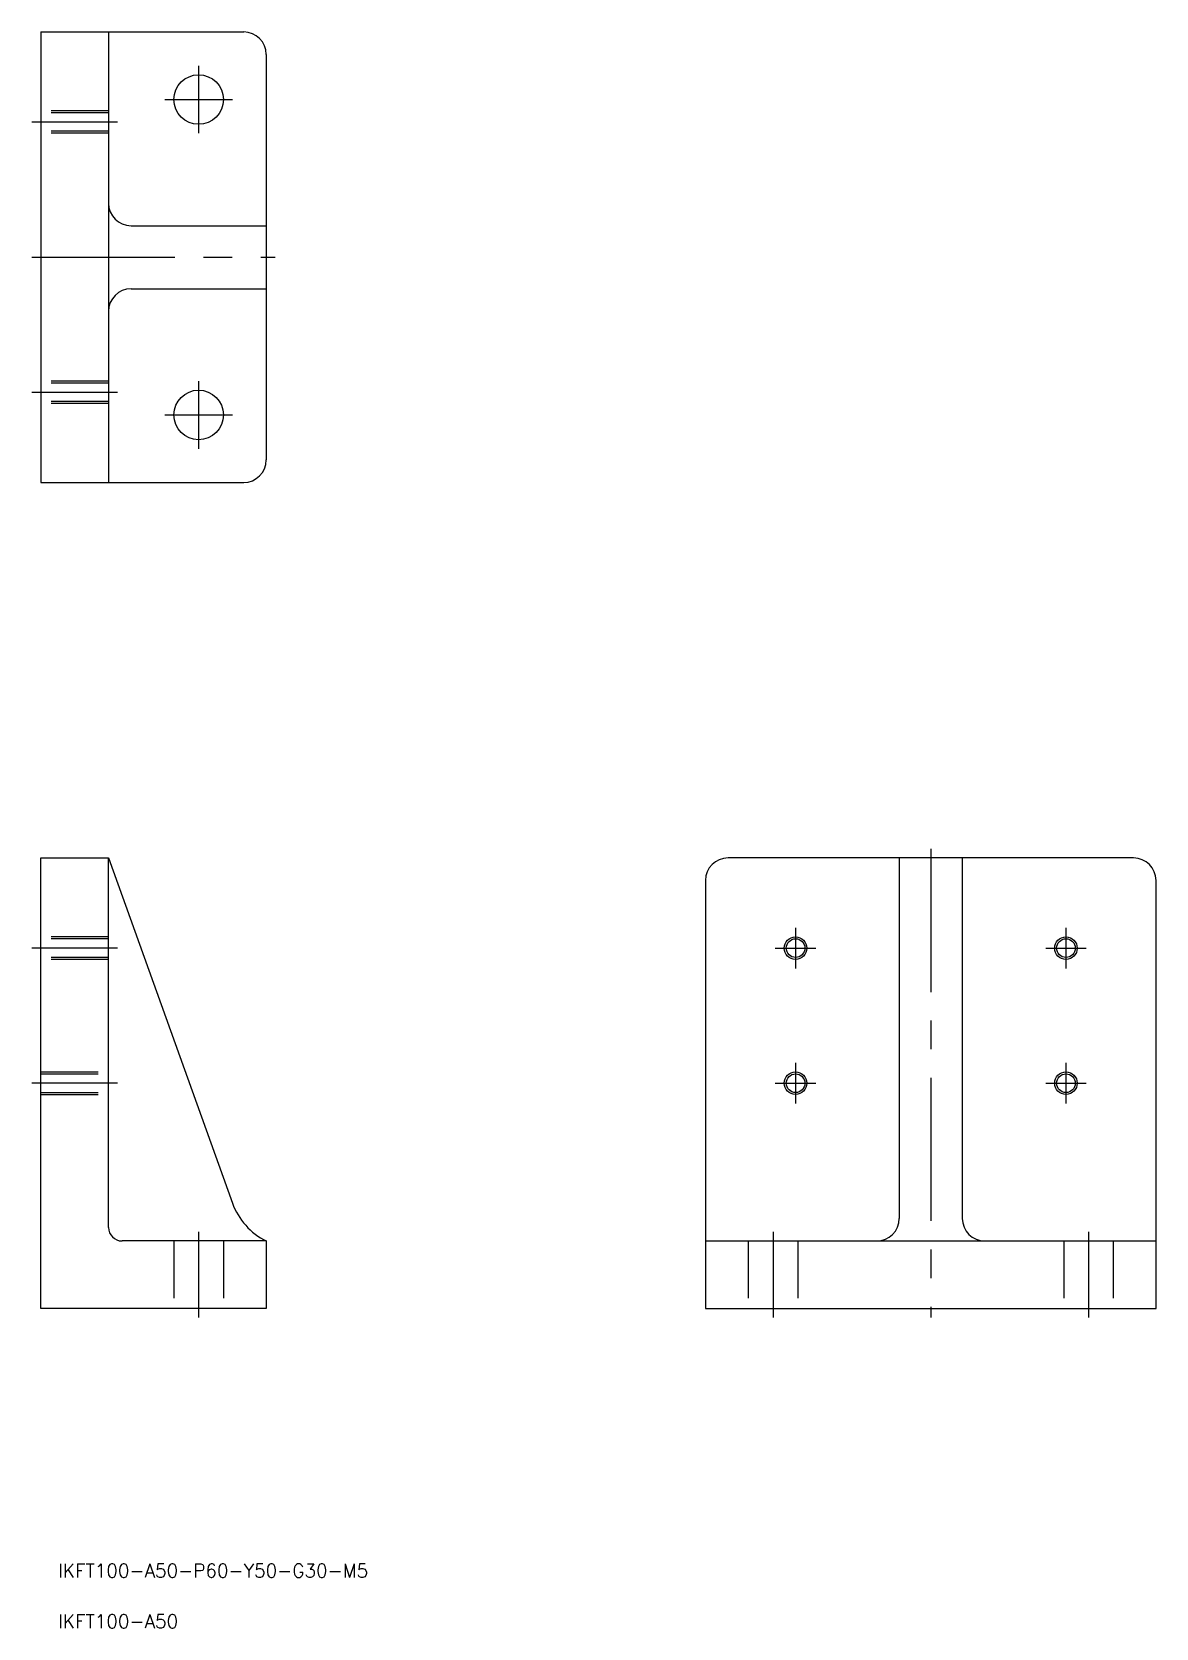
# Model space of a CAD drawing. Extents: x -199 to 50, y -71 to 283.
import ezdxf

# ---------------------------------------------------------------- set-up
doc = ezdxf.new("R2010")
doc.units = 0
doc.linetypes.add('CENTER', pattern=[50.8, 31.75, -6.35, 6.35, -6.35])
doc.linetypes.add('DASHED', pattern=[19.05, 12.7, -6.35])
doc.layers.get('0').update_dxf_attribs({"linetype": 'CONTINUOUS'})
doc.layers.add('CENTER', color=1, linetype='CENTER')
doc.styles.get("Standard").update_dxf_attribs({"font": 'txt.shx', "height": 3, "bigfont": 'bigfont.shx'})

msp = doc.modelspace()

# ---------------------------------------------------------------- linework, layer by layer
at = {"color": 7, "linetype": 'CONTINUOUS'}
for p, q in [((-197.48, 283.34), (-197.48, 183.34)), ((-197.48, 283.34), (-152.48, 283.34)), ((-182.48, 283.34), (-182.48, 183.34)), ((-147.48, 278.34), (-147.48, 188.34)), ((-177.48, 240.34), (-147.48, 240.34)), ((-177.48, 226.34), (-147.48, 226.34)), ((-197.48, 183.34), (-152.48, 183.34)), ((-197.48, 0), (-197.48, 100)), ((-197.48, 100), (-182.48, 100)), ((-182.48, 18), (-182.48, 100)), ((-182.48, 100), (-154.98, 23.39)), ((45, 100), (-45, 100)), ((-7, 100), (-7, 20)), ((7, 100), (7, 20)), ((-50, 95), (-50, 0)), ((50, 0), (50, 95)), ((-147.48, 15), (-179.48, 15)), ((-147.48, 15), (-147.48, 0)), ((-50, 15), (50, 15)), ((-147.48, 0), (-197.48, 0)), ((-50, 0), (50, 0))]:
    msp.add_line(p, q, dxfattribs=at)
at = {"color": 3, "linetype": 'DASHED'}
for p, q in [((-182.48, 265.84), (-197.48, 265.84)), ((-182.48, 265.41), (-197.48, 265.41)), ((-182.48, 261.28), (-197.48, 261.28)), ((-182.48, 260.84), (-197.48, 260.84)), ((-182.48, 205.84), (-197.48, 205.84)), ((-182.48, 205.41), (-197.48, 205.41)), ((-182.48, 201.28), (-197.48, 201.28)), ((-182.48, 200.84), (-197.48, 200.84)), ((-182.48, 82.5), (-197.48, 82.5)), ((-182.48, 82.07), (-197.48, 82.07)), ((-182.48, 77.93), (-197.48, 77.93)), ((-182.48, 77.5), (-197.48, 77.5)), ((-197.48, 52.5), (-182.48, 52.5)), ((-197.48, 52.07), (-182.48, 52.07)), ((-197.48, 47.93), (-182.48, 47.93)), ((-197.48, 47.5), (-182.48, 47.5)), ((-167.98, 15), (-167.98, 0)), ((-156.98, 15), (-156.98, 0)), ((-40.5, 15), (-40.5, 0)), ((-29.5, 15), (-29.5, 0)), ((29.5, 15), (29.5, 0)), ((40.5, 15), (40.5, 0))]:
    msp.add_line(p, q, dxfattribs=at)
at = {"color": 7, "linetype": 'CONTINUOUS'}
for centre, radius in [((-162.48, 268.34), 5.5), ((-162.48, 198.34), 5.5), ((-30, 80), 2.07), ((30, 80), 2.07), ((-30, 50), 2.07), ((30, 50), 2.07)]:
    msp.add_circle(centre, radius, dxfattribs=at)
at = {"color": 3, "linetype": 'CONTINUOUS'}
for centre in [(-30, 80), (30, 80), (-30, 50), (30, 50)]:
    msp.add_circle(centre, 2.5, dxfattribs=at)
at = {"color": 7, "linetype": 'CONTINUOUS'}
for centre, radius, start, end in [((-152.48, 278.34), 5, 0, 90), ((-177.48, 245.34), 5, 180, 270), ((-177.48, 221.34), 5, 90, 180), ((-152.48, 188.34), 5, 270, 0), ((-45, 95), 5, 90, 180), ((45, 95), 5, 0, 90), ((-140.86, 28.46), 15, 199.7469, 243.8199), ((-179.48, 18), 3, 180, 270), ((-12, 20), 5, 270, 0), ((12, 20), 5, 180, 270)]:
    msp.add_arc(centre, radius, start, end, dxfattribs=at)
at = {"layer": 'CENTER', "color": 1, "linetype": 'CENTER'}
for p, q in [((-162.48, 275.84), (-162.48, 260.84)), ((-169.98, 268.34), (-154.98, 268.34)), ((-180.48, 263.34), (-199.48, 263.34)), ((-199.48, 233.34), (-145.48, 233.34)), ((-162.48, 205.84), (-162.48, 190.84)), ((-180.48, 203.34), (-199.48, 203.34)), ((-169.98, 198.34), (-154.98, 198.34)), ((0, 102), (0, -2)), ((-30, 84.5), (-30, 75.5)), ((30, 84.5), (30, 75.5)), ((-180.48, 80), (-199.48, 80)), ((-34.5, 80), (-25.5, 80)), ((25.5, 80), (34.5, 80)), ((-30, 54.5), (-30, 45.5)), ((30, 54.5), (30, 45.5)), ((-180.48, 50), (-199.48, 50)), ((-34.5, 50), (-25.5, 50)), ((25.5, 50), (34.5, 50)), ((-162.48, 17), (-162.48, -2)), ((-35, 17), (-35, -2)), ((35, 17), (35, -2))]:
    msp.add_line(p, q, dxfattribs=at)

# ---------------------------------------------------------------- texts
at = {"color": 7, "linetype": 'CONTINUOUS'}
for s, p in [('IKFT100-A50-P60-Y50-G30-M5', (-193.64, -59.68)), ('IKFT100-A50', (-193.64, -70.92))]:
    msp.add_text(s, height=3, dxfattribs=at).set_placement(p)

doc.saveas('drawing.dxf')
